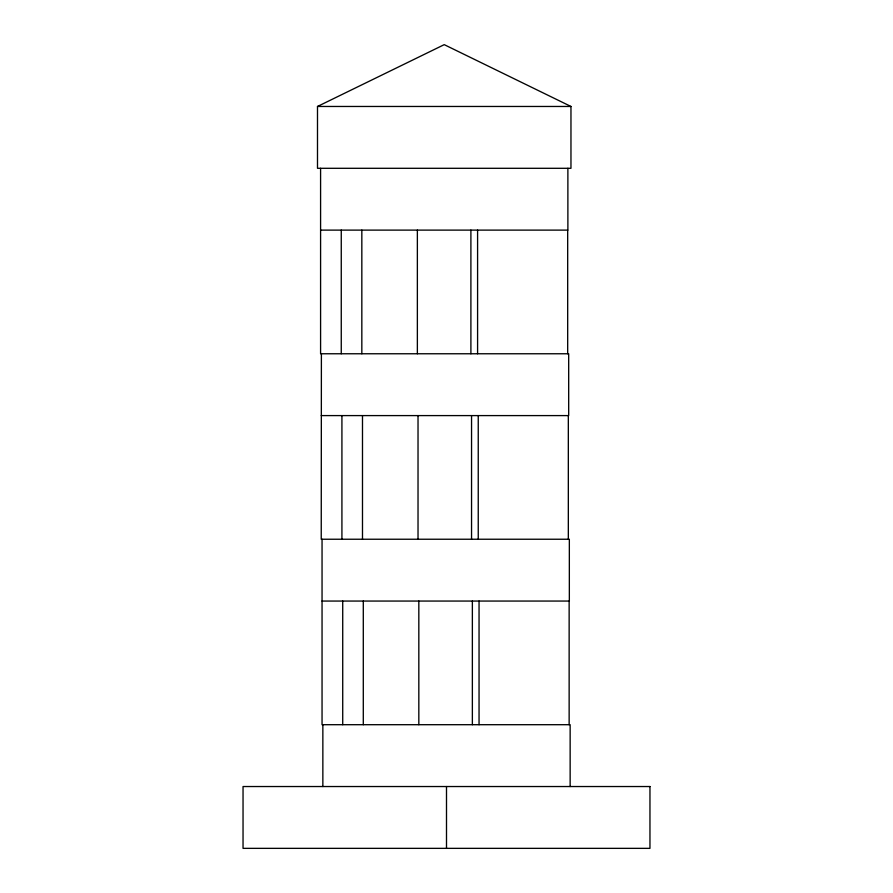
<?xml version="1.0" encoding="UTF-8"?>
<svg xmlns="http://www.w3.org/2000/svg" width="893" height="893" viewBox="0 0 893 893"><rect width="100%" height="100%" fill="white"/><g stroke="black" fill="none" stroke-linecap="round" stroke-linejoin="round"><path stroke-width="1.34" d="M317.495 106.468L444.234 44.65L570.962 106.468L570.962 168.297L317.495 168.297L317.495 106.468L570.962 106.468M320.587 230.115L567.881 230.115L567.881 168.297M321.234 415.591L568.685 415.591L568.685 353.762L320.587 353.762L320.587 168.297M322.049 601.056L569.343 601.056L569.343 539.238L321.234 539.238L321.391 353.762M570.147 786.532L570.147 724.703L322.049 724.703L322.049 539.238M569.142 601.056L569.142 724.703M568.328 415.591L568.328 539.238M567.68 230.115L567.68 353.762M479.05 601.056L479.05 724.703M478.246 415.591L478.246 539.238M477.588 230.115L477.588 353.762M472.364 601.056L472.364 724.703M471.549 415.591L471.549 539.238M470.901 230.115L470.901 353.762M446.5 786.532L446.5 848.35M418.828 601.056L418.828 724.703M418.024 415.591L418.024 539.238M417.366 230.115L417.366 353.762M363.295 601.056L363.295 724.703M362.491 415.591L362.491 539.238M361.832 230.115L361.832 353.762M342.722 601.056L342.722 724.703M341.919 415.591L341.919 539.238M341.26 230.115L341.26 353.762M322.853 724.703L322.853 786.532M649.959 786.532L243.041 786.532L243.041 848.35L649.959 848.35L649.959 786.532"/></g></svg>
